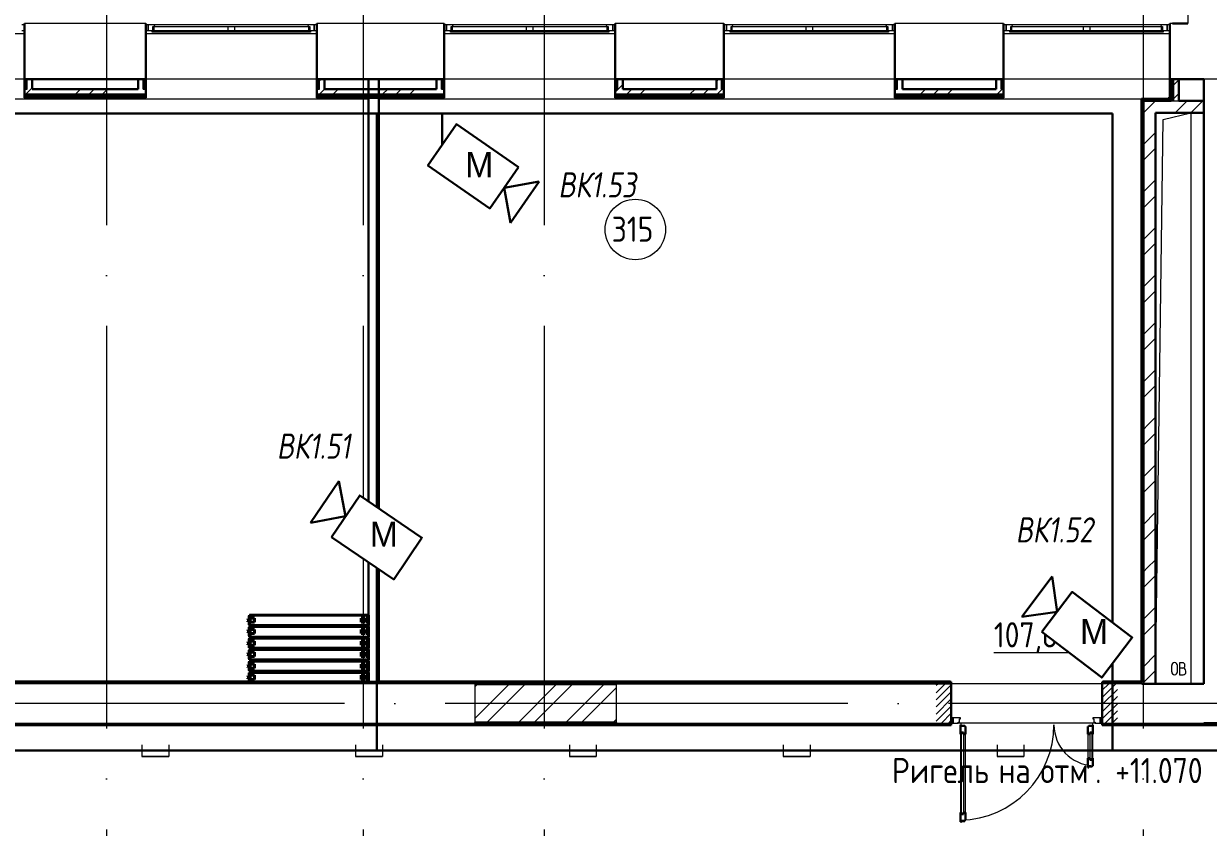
# Model space of a CAD drawing. Header units: millimetres. Extents: x -495897 to 1376592, y -28539 to 470976.
# Drawn here: x 275066 to 286838, y 350005 to 357985 of the extents above; entities that cross this region are included whole.
import ezdxf
from ezdxf.enums import TextEntityAlignment as Align

# ---------------------------------------------------------------- set-up
doc = ezdxf.new("R2010")
doc.units = ezdxf.units.MM
doc.set_wipeout_variables(frame=1)
doc.linetypes.add('ADSK_Линия сетки', pattern=[25, 20, -2.5, 0, -2.5])
doc.linetypes.add('ADSK_Штриховая_ш2 п1_5', pattern=[4.5, 3, -1.5])
for name, color, linetype, lineweight in [('_ Окна', 7, 'Continuous', 9), ('E-Данные-G', 140, 'Continuous', 35), ('RC-Видеонаблюдение', 5, 'Continuous', 30), ('RC-Линии_связи-Адресные', 5, 'Continuous', 30), ('Аннотация', 7, 'Continuous', 18), ('Двери', 252, 'Continuous', 9), ('Марки помещений', 252, 'Continuous', 20), ('Обобщенные модели', 252, 'Continuous', 18), ('Ограждение', 252, 'Continuous', 9), ('Окна', 252, 'Continuous', 9), ('Оси', 252, 'Continuous', 9), ('Перекрытие', 252, 'Continuous', 18), ('Стены внутренние', 7, 'Continuous', 18), ('Стены наружные', 7, 'Continuous', 18), ('Стены штриховка', 7, 'Continuous', 9)]:
    doc.layers.add(name, color=color, linetype=linetype, lineweight=lineweight)
doc.layers.add('RC-Позиционные_обозначения', color=7, linetype='Continuous')
doc.layers.add('Двери открывание', color=7, linetype='Continuous', lineweight=9, true_color=0xc0c0c0)
doc.styles.add('GOST Common_2', font='', dxfattribs={"width": 0.9, "height": 250})
doc.styles.add('Mipgost', font='', dxfattribs={"height": 500})
doc.styles.add('RubezhCAD', font='', dxfattribs={"oblique": 10})
doc.styles.get("Standard").update_dxf_attribs({"font": ''})
doc.styles.get('GOST Common_2').set_extended_font_data('GOST type B')
doc.styles.get('Mipgost').set_extended_font_data('Mipgost')
doc.styles.get('RubezhCAD').set_extended_font_data('GOST type A')
doc.styles.get('Standard').set_extended_font_data('GOST type B')

# ---------------------------------------------------------------- blocks, each defined once
blk = doc.blocks.new('RC-UGO-CAM-01')
blk.add_attdef('PSTN', text='', height=2.5).set_placement((4.63, 3.28), align=Align.BOTTOM_LEFT)
at = {"color": 1}
blk.add_wipeout([(3.74, 0), (6.24, 2.5), (6.24, -2.5)], dxfattribs=at)
blk.add_line((6.24, 2.5), (6.24, -2.5), dxfattribs=at)
blk.add_wipeout([(-3.74, -2.5), (-3.74, 2.5), (3.74, 2.5), (3.74, -2.5)], dxfattribs=at)
for q in [(6.24, 2.5), (6.24, -2.5)]:
    blk.add_line((3.74, 0), q, dxfattribs=at)
blk.add_lwpolyline([(3.74, -2.5), (3.74, 2.5), (-3.74, 2.5), (-3.74, -2.5), (3.74, -2.5)], close=True, dxfattribs=at)
blk = doc.blocks.new('3 этаж')
at = {"color": 251, "lineweight": 18, "true_color": 0x636466}
for p, q in [((287071, -8968), (287145, -3366)), ((287145, -3366), (287421, -3298)), ((287421, -3298), (287421, -8968)), ((287231, -8850), (287231, -8787)), ((287289, -8850), (287289, -8787)), ((287339, -8759), (287309, -8759)), ((287309, -8759), (287309, -8879)), ((287342, -8812), (287309, -8812)), ((287362, -8792), (287362, -8782)), ((287309, -8879), (287346, -8879)), ((287372, -8852), (287372, -8842))]:
    blk.add_line(p, q, dxfattribs=at)
for centre, radius, start, end in [((287260, -8787), 28.7, 0, 180), ((287339, -8782), 23.3, 0, 90), ((287342, -8792), 20, 270, 0), ((287342, -8842), 30, 0, 90), ((287260, -8850), 28.7, 180, 0), ((287346, -8852), 26.7, 270, 0)]:
    blk.add_arc(centre, radius, start, end, dxfattribs=at)
at = {"layer": '_ Окна', "color": 251, "true_color": 0x636466}
for p, q in [((275831, -2423), (275806, -2423)), ((277061, -2423), (277036, -2423)), ((277061, -2481), (277061, -2423)), ((278736, -2423), (278711, -2423)), ((278711, -2423), (278711, -2481)), ((280026, -2423), (280001, -2423)), ((280026, -2481), (280026, -2423)), ((281701, -2423), (281676, -2423)), ((281676, -2423), (281676, -2481)), ((282806, -2423), (282781, -2423)), ((282806, -2481), (282806, -2423)), ((284481, -2423), (284456, -2423)), ((284456, -2423), (284456, -2481)), ((285586, -2423), (285561, -2423)), ((285586, -2481), (285586, -2423)), ((287211, -2423), (287186, -2423)), ((287186, -2423), (287186, -2481)), ((275806, -2481), (275831, -2481)), ((277036, -2481), (277061, -2481)), ((278711, -2481), (278736, -2481)), ((280001, -2481), (280026, -2481)), ((281676, -2481), (281701, -2481)), ((282781, -2481), (282806, -2481)), ((284456, -2481), (284481, -2481)), ((285561, -2481), (285586, -2481)), ((287186, -2481), (287211, -2481))]:
    blk.add_line(p, q, dxfattribs=at)
at = {"layer": '_ Окна', "color": 251, "lineweight": 18, "true_color": 0x636466}
for p, q in [((277120, -2423), (277061, -2423)), ((277061, -2423), (277061, -2481)), ((277107, -2481), (277107, -2440)), ((277107, -2440), (277119, -2440)), ((277125, -2440), (277120, -2423)), ((278651, -2423), (278647, -2440)), ((278711, -2423), (278651, -2423)), ((278653, -2440), (278665, -2440)), ((278665, -2440), (278665, -2481)), ((278711, -2481), (278711, -2423)), ((280085, -2423), (280026, -2423)), ((280026, -2423), (280026, -2481)), ((280072, -2481), (280072, -2440)), ((280072, -2440), (280084, -2440)), ((280090, -2440), (280085, -2423)), ((281616, -2423), (281612, -2440)), ((281676, -2423), (281616, -2423)), ((281618, -2440), (281630, -2440)), ((281630, -2440), (281630, -2481)), ((281676, -2481), (281676, -2423)), ((282865, -2423), (282806, -2423)), ((282806, -2423), (282806, -2481)), ((282852, -2481), (282852, -2440)), ((282852, -2440), (282864, -2440)), ((282870, -2440), (282865, -2423)), ((284396, -2423), (284392, -2440)), ((284456, -2423), (284396, -2423)), ((284398, -2440), (284410, -2440)), ((284410, -2440), (284410, -2481)), ((284456, -2481), (284456, -2423)), ((285645, -2423), (285586, -2423)), ((285586, -2423), (285586, -2481)), ((285632, -2481), (285632, -2440)), ((285632, -2440), (285644, -2440)), ((285650, -2440), (285645, -2423)), ((287126, -2423), (287122, -2440)), ((287186, -2423), (287126, -2423)), ((287128, -2440), (287140, -2440)), ((287140, -2440), (287140, -2481)), ((287186, -2481), (287186, -2423)), ((277061, -2481), (277099, -2481)), ((278673, -2481), (278711, -2481)), ((280026, -2481), (280064, -2481)), ((281638, -2481), (281676, -2481)), ((282806, -2481), (282844, -2481)), ((284418, -2481), (284456, -2481)), ((285586, -2481), (285624, -2481)), ((287148, -2481), (287186, -2481))]:
    blk.add_line(p, q, dxfattribs=at)
at = {"layer": 'Двери', "color": 251, "linetype": 'Continuous', "lineweight": 18, "true_color": 0x636466}
for p, q in [((284979, -8968), (284891, -9057)), ((284909, -8968), (284891, -8986)), ((285041, -8978), (284891, -9128)), ((285041, -9048), (284891, -9198)), ((286676, -8968), (286541, -9104)), ((286606, -8968), (286541, -9033)), ((286691, -9025), (286541, -9175)), ((285041, -9119), (284891, -9269)), ((286691, -9096), (286541, -9246)), ((286691, -9166), (286541, -9316)), ((285041, -9190), (284891, -9340)), ((285041, -9261), (284943, -9358)), ((286691, -9237), (286569, -9358)), ((285041, -9331), (285014, -9358)), ((286691, -9308), (286640, -9358))]:
    blk.add_line(p, q, dxfattribs=at)
at = {"layer": 'Двери', "color": 251, "linetype": 'ADSK_Штриховая_ш2 п1_5', "true_color": 0x636466}
for p, q in [((285041, -8968), (284891, -8968)), ((285041, -9358), (285041, -8968)), ((286691, -8968), (286541, -8968)), ((286541, -8968), (286541, -9358)), ((284891, -9358), (285041, -9358)), ((286541, -9358), (286691, -9358))]:
    blk.add_line(p, q, dxfattribs=at)
at = {"layer": 'Двери', "color": 251, "true_color": 0x636466}
for p, q in [((285041, -9308), (285041, -9358)), ((285061, -9308), (285041, -9308)), ((285041, -9358), (285061, -9358)), ((285061, -9358), (285061, -9308)), ((285133, -9308), (285061, -9308)), ((285061, -9308), (285061, -9358)), ((285061, -9358), (285110, -9358)), ((285110, -9358), (285110, -9350)), ((285110, -9350), (285124, -9350)), ((285124, -9350), (285124, -9316)), ((285124, -9316), (285133, -9316)), ((285133, -9316), (285133, -9308)), ((286521, -9308), (286449, -9308)), ((286449, -9308), (286449, -9316)), ((286449, -9316), (286458, -9316)), ((286458, -9316), (286458, -9350)), ((286458, -9350), (286472, -9350)), ((286472, -9350), (286472, -9358)), ((286472, -9358), (286521, -9358)), ((286541, -9308), (286521, -9308)), ((286521, -9308), (286521, -9358)), ((286521, -9358), (286521, -9308)), ((286521, -9358), (286541, -9358)), ((286541, -9358), (286541, -9308)), ((285133, -9470), (285133, -10246)), ((285142, -9452), (285163, -9452)), ((285142, -10264), (285142, -9452)), ((285163, -9452), (285163, -10264)), ((285183, -10246), (285183, -9470)), ((286399, -9470), (286399, -9706)), ((286419, -9452), (286419, -9724)), ((286440, -9452), (286419, -9452)), ((286440, -9724), (286440, -9452)), ((286449, -9706), (286449, -9470)), ((286419, -9724), (286440, -9724)), ((285163, -10264), (285142, -10264))]:
    blk.add_line(p, q, dxfattribs=at)
at = {"layer": 'Двери', "color": 251, "lineweight": 30, "true_color": 0x636466}
for p, q in [((285141, -9376), (285133, -9376)), ((285133, -9376), (285133, -9470)), ((285141, -9385), (285141, -9376)), ((285175, -9385), (285141, -9385)), ((285175, -9394), (285175, -9385)), ((285183, -9394), (285175, -9394)), ((285183, -9470), (285183, -9394)), ((286407, -9394), (286399, -9394)), ((286399, -9394), (286399, -9470)), ((286407, -9385), (286407, -9394)), ((286441, -9385), (286407, -9385)), ((286449, -9376), (286441, -9376)), ((286441, -9376), (286441, -9385)), ((286449, -9470), (286449, -9376)), ((285142, -9470), (285133, -9470)), ((285142, -9452), (285142, -9470)), ((285163, -9452), (285142, -9452)), ((285163, -9470), (285163, -9452)), ((285183, -9470), (285163, -9470)), ((286399, -9470), (286419, -9470)), ((286419, -9470), (286419, -9452)), ((286419, -9452), (286440, -9452)), ((286440, -9452), (286440, -9470)), ((286440, -9470), (286449, -9470)), ((286399, -9706), (286399, -9800)), ((286399, -9706), (286419, -9706)), ((286419, -9706), (286419, -9724)), ((286419, -9724), (286440, -9724)), ((286440, -9706), (286449, -9706)), ((286440, -9724), (286440, -9706)), ((286449, -9782), (286449, -9706)), ((286399, -9800), (286407, -9800)), ((286407, -9800), (286407, -9791)), ((286407, -9791), (286441, -9791)), ((286441, -9791), (286441, -9782)), ((286441, -9782), (286449, -9782)), ((285133, -10246), (285133, -10340)), ((285142, -10246), (285133, -10246)), ((285133, -10340), (285141, -10340)), ((285141, -10340), (285141, -10331)), ((285141, -10331), (285175, -10331)), ((285142, -10264), (285142, -10246)), ((285163, -10264), (285142, -10264)), ((285163, -10246), (285163, -10264)), ((285183, -10246), (285163, -10246)), ((285175, -10331), (285175, -10322)), ((285175, -10322), (285183, -10322)), ((285183, -10322), (285183, -10246))]:
    blk.add_line(p, q, dxfattribs=at)
at = {"layer": 'Двери открывание', "color": 251, "true_color": 0x636466}
for centre, radius, start, end in [((285115, -9376), 946, 271.0903, 0), ((286467, -9376), 406, 180, 267.459)]:
    blk.add_arc(centre, radius, start, end, dxfattribs=at)
at = {"layer": 'Марки помещений', "color": 251, "true_color": 0x636466}
blk.add_circle((281901, -4457), 300, dxfattribs=at)
at = {"layer": 'Обобщенные модели', "color": 251, "lineweight": 40, "true_color": 0x636466}
for p, q in [((278062, -8323), (278051, -8323)), ((278051, -8323), (278051, -8329)), ((278051, -8329), (278057, -8329)), ((278057, -8347), (278051, -8347)), ((278051, -8347), (278051, -8353)), ((278051, -8353), (278062, -8353)), ((278057, -8329), (278057, -8347)), ((278062, -8294), (278062, -8323)), ((278074, -8294), (278062, -8294)), ((278062, -8353), (278062, -8382)), ((279251, -8288), (278068, -8288)), ((278068, -8288), (278068, -8388)), ((278068, -8376), (278068, -8300)), ((278068, -8300), (278074, -8300)), ((278074, -8300), (278074, -8294)), ((278074, -8318), (278074, -8358)), ((278115, -8318), (278074, -8318)), ((278115, -8358), (278115, -8318)), ((279175, -8318), (279175, -8358)), ((279216, -8318), (279175, -8318)), ((279216, -8358), (279216, -8318)), ((279251, -8318), (279227, -8318)), ((279227, -8318), (279227, -8358)), ((279251, -8388), (279251, -8288)), ((279251, -8358), (279251, -8318)), ((278062, -8434), (278051, -8434)), ((278051, -8434), (278051, -8440)), ((278051, -8440), (278057, -8440)), ((278057, -8458), (278051, -8458)), ((278051, -8458), (278051, -8464)), ((278051, -8464), (278062, -8464)), ((278057, -8440), (278057, -8458)), ((278062, -8382), (278074, -8382)), ((278062, -8405), (278062, -8434)), ((278074, -8405), (278062, -8405)), ((278062, -8464), (278062, -8493)), ((278074, -8376), (278068, -8376)), ((278068, -8388), (279251, -8388)), ((279251, -8399), (278068, -8399)), ((278068, -8399), (278068, -8504)), ((278068, -8487), (278068, -8411)), ((278068, -8411), (278074, -8411)), ((278074, -8358), (278115, -8358)), ((278074, -8382), (278074, -8376)), ((278074, -8411), (278074, -8405)), ((278074, -8429), (278074, -8469)), ((278115, -8429), (278074, -8429)), ((278074, -8469), (278115, -8469)), ((278115, -8469), (278115, -8429)), ((279175, -8358), (279216, -8358)), ((279175, -8429), (279175, -8469)), ((279216, -8429), (279175, -8429)), ((279175, -8469), (279216, -8469)), ((279216, -8469), (279216, -8429)), ((279227, -8358), (279251, -8358)), ((279251, -8429), (279227, -8429)), ((279227, -8429), (279227, -8469)), ((279227, -8469), (279251, -8469)), ((279251, -8504), (279251, -8399)), ((279251, -8469), (279251, -8429)), ((278062, -8551), (278051, -8551)), ((278051, -8551), (278051, -8557)), ((278051, -8557), (278057, -8557)), ((278057, -8575), (278051, -8575)), ((278051, -8575), (278051, -8580)), ((278051, -8580), (278062, -8580)), ((278057, -8557), (278057, -8575)), ((278062, -8493), (278074, -8493)), ((278062, -8522), (278062, -8551)), ((278074, -8522), (278062, -8522)), ((278062, -8580), (278062, -8610)), ((278074, -8487), (278068, -8487)), ((278068, -8504), (279251, -8504)), ((279251, -8516), (278068, -8516)), ((278068, -8516), (278068, -8615)), ((278068, -8604), (278068, -8528)), ((278068, -8528), (278074, -8528)), ((278074, -8493), (278074, -8487)), ((278074, -8528), (278074, -8522)), ((278074, -8545), (278074, -8586)), ((278115, -8545), (278074, -8545)), ((278074, -8586), (278115, -8586)), ((278115, -8586), (278115, -8545)), ((279175, -8545), (279175, -8586)), ((279216, -8545), (279175, -8545)), ((279175, -8586), (279216, -8586)), ((279216, -8586), (279216, -8545)), ((279251, -8545), (279227, -8545)), ((279227, -8545), (279227, -8586)), ((279227, -8586), (279251, -8586)), ((279251, -8615), (279251, -8516)), ((279251, -8586), (279251, -8545)), ((278062, -8662), (278051, -8662)), ((278051, -8662), (278051, -8668)), ((278051, -8668), (278057, -8668)), ((278057, -8686), (278051, -8686)), ((278051, -8686), (278051, -8691)), ((278051, -8691), (278062, -8691)), ((278057, -8668), (278057, -8686)), ((278062, -8610), (278074, -8610)), ((278062, -8633), (278062, -8662)), ((278074, -8633), (278062, -8633)), ((278062, -8691), (278062, -8721)), ((278074, -8604), (278068, -8604)), ((278068, -8615), (279251, -8615)), ((279251, -8627), (278068, -8627)), ((278068, -8627), (278068, -8732)), ((278068, -8715), (278068, -8639)), ((278068, -8639), (278074, -8639)), ((278074, -8610), (278074, -8604)), ((278074, -8639), (278074, -8633)), ((278074, -8656), (278074, -8697)), ((278115, -8656), (278074, -8656)), ((278074, -8697), (278115, -8697)), ((278115, -8697), (278115, -8656)), ((279175, -8656), (279175, -8697)), ((279216, -8656), (279175, -8656)), ((279175, -8697), (279216, -8697)), ((279216, -8697), (279216, -8656)), ((279251, -8656), (279227, -8656)), ((279227, -8656), (279227, -8697)), ((279227, -8697), (279251, -8697)), ((279251, -8732), (279251, -8627)), ((279251, -8697), (279251, -8656)), ((278062, -8779), (278051, -8779)), ((278051, -8779), (278051, -8785)), ((278051, -8785), (278057, -8785)), ((278057, -8802), (278051, -8802)), ((278051, -8802), (278051, -8808)), ((278051, -8808), (278062, -8808)), ((278057, -8785), (278057, -8802)), ((278062, -8721), (278074, -8721)), ((278062, -8750), (278062, -8779)), ((278074, -8750), (278062, -8750)), ((278062, -8808), (278062, -8837)), ((278074, -8715), (278068, -8715)), ((278068, -8732), (279251, -8732)), ((279251, -8744), (278068, -8744)), ((278068, -8744), (278068, -8843)), ((278068, -8832), (278068, -8756)), ((278068, -8756), (278074, -8756)), ((278074, -8721), (278074, -8715)), ((278074, -8756), (278074, -8750)), ((278074, -8773), (278074, -8814)), ((278115, -8773), (278074, -8773)), ((278074, -8814), (278115, -8814)), ((278115, -8814), (278115, -8773)), ((279175, -8773), (279175, -8814)), ((279216, -8773), (279175, -8773)), ((279175, -8814), (279216, -8814)), ((279216, -8814), (279216, -8773)), ((279251, -8773), (279227, -8773)), ((279227, -8773), (279227, -8814)), ((279227, -8814), (279251, -8814)), ((279251, -8843), (279251, -8744)), ((279251, -8814), (279251, -8773)), ((278062, -8890), (278051, -8890)), ((278051, -8890), (278051, -8896)), ((278051, -8896), (278057, -8896)), ((278057, -8913), (278051, -8913)), ((278051, -8913), (278051, -8919)), ((278051, -8919), (278062, -8919)), ((278057, -8896), (278057, -8913)), ((278062, -8837), (278074, -8837)), ((278062, -8861), (278062, -8890)), ((278074, -8861), (278062, -8861)), ((278062, -8919), (278062, -8948)), ((278074, -8832), (278068, -8832)), ((278068, -8843), (279251, -8843)), ((279251, -8855), (278068, -8855)), ((278068, -8855), (278068, -8948)), ((278068, -8943), (278068, -8867)), ((278068, -8867), (278074, -8867)), ((278074, -8943), (278068, -8943)), ((278074, -8837), (278074, -8832)), ((278074, -8867), (278074, -8861)), ((278074, -8884), (278074, -8925)), ((278115, -8884), (278074, -8884)), ((278074, -8925), (278115, -8925)), ((278074, -8948), (278074, -8943)), ((278115, -8925), (278115, -8884)), ((279175, -8884), (279175, -8925)), ((279216, -8884), (279175, -8884)), ((279175, -8925), (279216, -8925)), ((279216, -8925), (279216, -8884)), ((279251, -8884), (279227, -8884)), ((279227, -8884), (279227, -8925)), ((279227, -8925), (279251, -8925)), ((279251, -8948), (279251, -8855)), ((279251, -8925), (279251, -8884)), ((278062, -8948), (278074, -8948)), ((278068, -8948), (279251, -8948))]:
    blk.add_line(p, q, dxfattribs=at)
at = {"layer": 'Ограждение', "color": 251, "true_color": 0x636466}
for p, q in [((275831, -2513), (274131, -2513)), ((278736, -2513), (277036, -2513)), ((281701, -2513), (280001, -2513)), ((284481, -2513), (282781, -2513)), ((287211, -2513), (285561, -2513)), ((275831, -2963), (274131, -2963)), ((278736, -2963), (277036, -2963)), ((281701, -2963), (280001, -2963)), ((284481, -2963), (282781, -2963)), ((287211, -2963), (285561, -2963)), ((279251, -3163), (268971, -3163)), ((275831, -3163), (274131, -3163)), ((275831, -3148), (275831, -3163)), ((277036, -3163), (277036, -3148)), ((278736, -3163), (277036, -3163)), ((278736, -3148), (278736, -3163)), ((286931, -3163), (279351, -3163)), ((280001, -3163), (280001, -3148)), ((281701, -3163), (280001, -3163)), ((281701, -3148), (281701, -3163)), ((282781, -3163), (282781, -3148)), ((284481, -3163), (282781, -3163)), ((284481, -3148), (284481, -3163)), ((285561, -3163), (285561, -3148)), ((286931, -3163), (285561, -3163)), ((286926, -3163), (286926, -8943)), ((278062, -8943), (273551, -8943)), ((285031, -8943), (279351, -8943)), ((285031, -8943), (285031, -8948)), ((286551, -8948), (286551, -8943)), ((286926, -8943), (286551, -8943)), ((286926, -8943), (286931, -8948)), ((273551, -9383), (285031, -9383)), ((285031, -9378), (285031, -9383)), ((286551, -9383), (286551, -9378)), ((286551, -9383), (288921, -9383))]:
    blk.add_line(p, q, dxfattribs=at)
at = {"layer": 'Окна', "color": 251, "true_color": 0x636466}
for p, q in [((277119, -2440), (277851, -2440)), ((277119, -2481), (277119, -2440)), ((278651, -2423), (277120, -2423)), ((277851, -2440), (277921, -2440)), ((277851, -2440), (277851, -2481)), ((277921, -2440), (278653, -2440)), ((277921, -2481), (277921, -2440)), ((278653, -2440), (278653, -2481)), ((280084, -2440), (280816, -2440)), ((280084, -2481), (280084, -2440)), ((281616, -2423), (280085, -2423)), ((280816, -2440), (280886, -2440)), ((280816, -2440), (280816, -2481)), ((280886, -2440), (281618, -2440)), ((280886, -2481), (280886, -2440)), ((281618, -2440), (281618, -2481)), ((282864, -2440), (283596, -2440)), ((282864, -2481), (282864, -2440)), ((284396, -2423), (282865, -2423)), ((283596, -2440), (283666, -2440)), ((283596, -2440), (283596, -2481)), ((283666, -2440), (284398, -2440)), ((283666, -2481), (283666, -2440)), ((284398, -2440), (284398, -2481)), ((285644, -2440), (286351, -2440)), ((285644, -2481), (285644, -2440)), ((287126, -2423), (285645, -2423)), ((286351, -2440), (286421, -2440)), ((286351, -2440), (286351, -2481)), ((286421, -2440), (287128, -2440)), ((286421, -2481), (286421, -2440)), ((287128, -2440), (287128, -2481)), ((277099, -2481), (277871, -2481)), ((277099, -2498), (277099, -2481)), ((277871, -2498), (277099, -2498)), ((277871, -2481), (277901, -2481)), ((277871, -2481), (277871, -2498)), ((277901, -2498), (277871, -2498)), ((277901, -2481), (278673, -2481)), ((277901, -2498), (277901, -2481)), ((278673, -2498), (277901, -2498)), ((278673, -2481), (278673, -2498)), ((280064, -2481), (280836, -2481)), ((280064, -2498), (280064, -2481)), ((280836, -2498), (280064, -2498)), ((280836, -2481), (280866, -2481)), ((280836, -2481), (280836, -2498)), ((280866, -2498), (280836, -2498)), ((280866, -2481), (281638, -2481)), ((280866, -2498), (280866, -2481)), ((281638, -2498), (280866, -2498)), ((281638, -2481), (281638, -2498)), ((282844, -2481), (283616, -2481)), ((282844, -2498), (282844, -2481)), ((283616, -2498), (282844, -2498)), ((283616, -2481), (283646, -2481)), ((283616, -2481), (283616, -2498)), ((283646, -2498), (283616, -2498)), ((283646, -2481), (284418, -2481)), ((283646, -2498), (283646, -2481)), ((284418, -2498), (283646, -2498)), ((284418, -2481), (284418, -2498)), ((285624, -2481), (286371, -2481)), ((285624, -2498), (285624, -2481)), ((286371, -2498), (285624, -2498)), ((286371, -2481), (286401, -2481)), ((286371, -2481), (286371, -2498)), ((286401, -2498), (286371, -2498)), ((286401, -2481), (287148, -2481)), ((286401, -2498), (286401, -2481)), ((287148, -2498), (286401, -2498)), ((287148, -2481), (287148, -2498))]:
    blk.add_line(p, q, dxfattribs=at)
at = {"layer": 'Оси', "color": 251, "linetype": 'ADSK_Линия сетки', "ltscale": 200, "true_color": 0x636466}
for p, q in [((276646, 34587), (276646, -31390)), ((279196, 34587), (279196, -31390)), ((280996, 34587), (280996, -31390)), ((286946, 34587), (286946, -30120)), ((314013, -2963), (237074, -2963)), ((314013, -9163), (237074, -9163))]:
    blk.add_line(p, q, dxfattribs=at)
at = {"layer": 'Перекрытие', "color": 251, "true_color": 0x636466}
blk.add_line((287421, -3298), (287421, -8968), dxfattribs=at)
at = {"layer": 'Стены внутренние', "color": 251, "true_color": 0x636466}
for p, q in [((287391, -613), (287391, -2413)), ((277036, -2413), (275831, -2413)), ((280001, -2413), (278736, -2413)), ((282781, -2413), (281701, -2413)), ((285561, -2413), (284481, -2413)), ((287239, -2413), (287211, -2413)), ((280311, -8968), (273551, -8968)), ((280311, -9353), (280311, -8973)), ((286936, -8968), (281711, -8968)), ((281711, -8973), (281711, -9353)), ((273551, -9358), (280311, -9358)), ((281711, -9358), (285041, -9358)), ((286472, -9358), (285110, -9358)), ((286541, -9358), (287551, -9358))]:
    blk.add_line(p, q, dxfattribs=at)
at = {"layer": 'Стены внутренние', "color": 251, "lineweight": 30, "true_color": 0x636466}
for p, q in [((275831, -2413), (275831, -2963)), ((277036, -2963), (277036, -2413)), ((278736, -2413), (278736, -2963)), ((280001, -2963), (280001, -2413)), ((281701, -2413), (281701, -2963)), ((282781, -2963), (282781, -2413)), ((284481, -2413), (284481, -2963)), ((285561, -2963), (285561, -2413)), ((287211, -2413), (287211, -2963)), ((287391, -2413), (287239, -2413)), ((275906, -2963), (276961, -2963)), ((278811, -2963), (279926, -2963)), ((281776, -2963), (282706, -2963)), ((284556, -2963), (285486, -2963)), ((287301, -2963), (287551, -2963)), ((287551, -2963), (287551, -3178)), ((287551, -3298), (287551, -8968)), ((280311, -8973), (280311, -8968)), ((281711, -8968), (281711, -8973)), ((285041, -9358), (285041, -8968)), ((286541, -8968), (286541, -9358)), ((286951, -8968), (286936, -8968)), ((287551, -8968), (287071, -8968)), ((280311, -9358), (280311, -9353)), ((281711, -9353), (281711, -9358))]:
    blk.add_line(p, q, dxfattribs=at)
at = {"layer": 'Стены наружные', "color": 251, "lineweight": 30, "true_color": 0x636466}
for p, q in [((275831, -2963), (275831, -3148)), ((275906, -2963), (275831, -2963)), ((275906, -3063), (275906, -2963)), ((276961, -2963), (276961, -3063)), ((277036, -2963), (276961, -2963)), ((277036, -3148), (277036, -2963)), ((278736, -2963), (278736, -3148)), ((278811, -2963), (278736, -2963)), ((278811, -3063), (278811, -2963)), ((279251, -2963), (279251, -8953)), ((279351, -8953), (279351, -2963)), ((279926, -2963), (279926, -3063)), ((280001, -2963), (279926, -2963)), ((280001, -3148), (280001, -2963)), ((281701, -2963), (281701, -3148)), ((281776, -2963), (281701, -2963)), ((281776, -3063), (281776, -2963)), ((282706, -2963), (282706, -3063)), ((282781, -2963), (282706, -2963)), ((282781, -3148), (282781, -2963)), ((284481, -2963), (284481, -3148)), ((284556, -2963), (284481, -2963)), ((284556, -3063), (284556, -2963)), ((285486, -2963), (285486, -3063)), ((285561, -2963), (285486, -2963)), ((285561, -3148), (285561, -2963)), ((287301, -2963), (287211, -2963)), ((287211, -3163), (287211, -2963)), ((287226, -2963), (287226, -3138)), ((287301, -3178), (287301, -2963)), ((275831, -3148), (277036, -3148)), ((276961, -3063), (275906, -3063)), ((278736, -3148), (280001, -3148)), ((279926, -3063), (278811, -3063)), ((281701, -3148), (282781, -3148)), ((282706, -3063), (281776, -3063)), ((284481, -3148), (285561, -3148)), ((285486, -3063), (284556, -3063)), ((287206, -3158), (286931, -3158)), ((286931, -3158), (286931, -8948)), ((287211, -3163), (286936, -3163)), ((286936, -3163), (286936, -8953)), ((287206, -3143), (287206, -3158)), ((287211, -3143), (287206, -3143)), ((287226, -3063), (287211, -3063)), ((287211, -3138), (287226, -3138)), ((287226, -3138), (287226, -3178)), ((286951, -3178), (286951, -8968)), ((287226, -3178), (286951, -3178)), ((287551, -3178), (287301, -3178)), ((287551, -3298), (287551, -3178)), ((287071, -8968), (287071, -3298)), ((287071, -3298), (287551, -3298)), ((285041, -8948), (273541, -8948)), ((279251, -8953), (279351, -8953)), ((280311, -8968), (281711, -8968)), ((281711, -8973), (280311, -8973)), ((285041, -8968), (285041, -8948)), ((286541, -8948), (286541, -8968)), ((286931, -8948), (286541, -8948)), ((286936, -8953), (286931, -8953)), ((286951, -8968), (287071, -8968)), ((273541, -9378), (285041, -9378)), ((280311, -9353), (281711, -9353)), ((281711, -9358), (280311, -9358)), ((285041, -9378), (285041, -9358)), ((286541, -9358), (286541, -9378)), ((286541, -9378), (288916, -9378)), ((287941, -9358), (287551, -9358))]:
    blk.add_line(p, q, dxfattribs=at)
at = {"layer": 'Стены наружные', "color": 251, "linetype": 'Continuous', "lineweight": 9, "true_color": 0x636466}
for p, q in [((275831, -2993), (275843, -2981)), ((275843, -2981), (275856, -2968)), ((275856, -2966), (275859, -2963)), ((275894, -3063), (275906, -3051)), ((278736, -3058), (278748, -3045)), ((278748, -3045), (278761, -3033)), ((278761, -2980), (278777, -2963)), ((281701, -3063), (281713, -3050)), ((281713, -3050), (281726, -3038)), ((281730, -3063), (281776, -3018)), ((282706, -2986), (282729, -2963)), ((282761, -3063), (282768, -3056)), ((282768, -3056), (282781, -3043)), ((284481, -3040), (284493, -3028)), ((284493, -3028), (284506, -3015)), ((285536, -3046), (285548, -3034)), ((285548, -3034), (285561, -3021)), ((287211, -3068), (287226, -3053)), ((287226, -3053), (287238, -3041)), ((287238, -3041), (287251, -3028)), ((287251, -3021), (287301, -2971)), ((275844, -3113), (275894, -3063)), ((275888, -3148), (275893, -3143)), ((275898, -3138), (275910, -3126)), ((275910, -3126), (275923, -3113)), ((275958, -3148), (275963, -3143)), ((276029, -3148), (276034, -3143)), ((276100, -3148), (276105, -3143)), ((276105, -3143), (276110, -3138)), ((276110, -3138), (276122, -3126)), ((276122, -3126), (276135, -3113)), ((276170, -3148), (276175, -3143)), ((276241, -3148), (276246, -3143)), ((276312, -3148), (276317, -3143)), ((276322, -3138), (276334, -3126)), ((276334, -3126), (276347, -3113)), ((276337, -3113), (276387, -3063)), ((276383, -3148), (276388, -3143)), ((276453, -3148), (276458, -3143)), ((276472, -3113), (276522, -3063)), ((276524, -3148), (276529, -3143)), ((276529, -3143), (276534, -3138)), ((276534, -3138), (276546, -3126)), ((276546, -3126), (276559, -3113)), ((276595, -3148), (276600, -3143)), ((276607, -3113), (276657, -3063)), ((276665, -3148), (276670, -3143)), ((276736, -3148), (276741, -3143)), ((276746, -3138), (276759, -3126)), ((276759, -3126), (276771, -3113)), ((276807, -3148), (276812, -3143)), ((276877, -3148), (276882, -3143)), ((276948, -3148), (276953, -3143)), ((276953, -3143), (276958, -3138)), ((276958, -3138), (276971, -3126)), ((276971, -3126), (276983, -3113)), ((277019, -3148), (277024, -3143)), ((277033, -3063), (277036, -3061)), ((278762, -3113), (278812, -3063)), ((278787, -3148), (278792, -3143)), ((278857, -3148), (278862, -3143)), ((278867, -3138), (278880, -3126)), ((278880, -3126), (278892, -3113)), ((278897, -3113), (278947, -3063)), ((278928, -3148), (278933, -3143)), ((278999, -3148), (279004, -3143)), ((279070, -3148), (279075, -3143)), ((279075, -3143), (279080, -3138)), ((279080, -3138), (279092, -3126)), ((279092, -3126), (279105, -3113)), ((279140, -3148), (279145, -3143)), ((279211, -3148), (279216, -3143)), ((279282, -3148), (279287, -3143)), ((279292, -3138), (279304, -3126)), ((279304, -3126), (279317, -3113)), ((279352, -3148), (279357, -3143)), ((279390, -3113), (279440, -3063)), ((279423, -3148), (279428, -3143)), ((279494, -3148), (279499, -3143)), ((279499, -3143), (279504, -3138)), ((279504, -3138), (279516, -3126)), ((279516, -3126), (279529, -3113)), ((279525, -3113), (279575, -3063)), ((279564, -3148), (279569, -3143)), ((279635, -3148), (279640, -3143)), ((279660, -3113), (279710, -3063)), ((279706, -3148), (279711, -3143)), ((279716, -3138), (279728, -3126)), ((279728, -3126), (279741, -3113)), ((279777, -3148), (279782, -3143)), ((279847, -3148), (279852, -3143)), ((279918, -3148), (279923, -3143)), ((279923, -3143), (279928, -3138)), ((279928, -3138), (279941, -3126)), ((279941, -3126), (279953, -3113)), ((279989, -3148), (279994, -3143)), ((281701, -3093), (281730, -3063)), ((281757, -3148), (281762, -3143)), ((281815, -3113), (281865, -3063)), ((281827, -3148), (281832, -3143)), ((281837, -3138), (281850, -3126)), ((281850, -3126), (281862, -3113)), ((281898, -3148), (281903, -3143)), ((281950, -3113), (282000, -3063)), ((281969, -3148), (281974, -3143)), ((282039, -3148), (282044, -3143)), ((282044, -3143), (282049, -3138)), ((282049, -3138), (282062, -3126)), ((282062, -3126), (282074, -3113)), ((282110, -3148), (282115, -3143)), ((282181, -3148), (282186, -3143)), ((282251, -3148), (282256, -3143)), ((282261, -3138), (282274, -3126)), ((282274, -3126), (282286, -3113)), ((282322, -3148), (282327, -3143)), ((282393, -3148), (282398, -3143)), ((282444, -3113), (282494, -3063)), ((282464, -3148), (282469, -3143)), ((282469, -3143), (282474, -3138)), ((282474, -3138), (282486, -3126)), ((282486, -3126), (282499, -3113)), ((282534, -3148), (282539, -3143)), ((282579, -3113), (282629, -3063)), ((282605, -3148), (282610, -3143)), ((282676, -3148), (282681, -3143)), ((282686, -3138), (282698, -3126)), ((282698, -3126), (282711, -3113)), ((282713, -3113), (282763, -3063)), ((282746, -3148), (282751, -3143)), ((284514, -3148), (284519, -3143)), ((284585, -3148), (284590, -3143)), ((284590, -3143), (284595, -3138)), ((284595, -3138), (284607, -3126)), ((284607, -3126), (284620, -3113)), ((284656, -3148), (284661, -3143)), ((284726, -3148), (284731, -3143)), ((284734, -3113), (284784, -3063)), ((284797, -3148), (284802, -3143)), ((284807, -3138), (284820, -3126)), ((284820, -3126), (284832, -3113)), ((284868, -3113), (284918, -3063)), ((284868, -3148), (284873, -3143)), ((284939, -3148), (284944, -3143)), ((285003, -3113), (285053, -3063)), ((285009, -3148), (285014, -3143)), ((285014, -3143), (285019, -3138)), ((285019, -3138), (285032, -3126)), ((285032, -3126), (285044, -3113)), ((285080, -3148), (285085, -3143)), ((285151, -3148), (285156, -3143)), ((285221, -3148), (285226, -3143)), ((285231, -3138), (285244, -3126)), ((285244, -3126), (285256, -3113)), ((285292, -3148), (285297, -3143)), ((285363, -3148), (285368, -3143)), ((285433, -3148), (285438, -3143)), ((285438, -3143), (285443, -3138)), ((285443, -3138), (285456, -3126)), ((285456, -3126), (285468, -3113)), ((285497, -3113), (285547, -3063)), ((285504, -3148), (285509, -3143)), ((286974, -3163), (286979, -3158)), ((287045, -3163), (287050, -3158)), ((287101, -3178), (287116, -3163)), ((287116, -3163), (287121, -3158)), ((287186, -3163), (287191, -3158)), ((287206, -3144), (287206, -3143)), ((287251, -3156), (287301, -3106)), ((286931, -3207), (286936, -3202)), ((286931, -3277), (286936, -3272)), ((286951, -3298), (287071, -3178)), ((287265, -3298), (287385, -3178)), ((287422, -3298), (287542, -3178)), ((286931, -3348), (286936, -3343)), ((286936, -3343), (286951, -3328)), ((286951, -3299), (286951, -3298)), ((286931, -3419), (286936, -3414)), ((286931, -3490), (286936, -3485)), ((286951, -3613), (287071, -3493)), ((286931, -3560), (286936, -3555)), ((286931, -3631), (286936, -3626)), ((286931, -3702), (286936, -3697)), ((286936, -3767), (286951, -3752)), ((286951, -3770), (287071, -3650)), ((286931, -3772), (286936, -3767)), ((286931, -3843), (286936, -3838)), ((286931, -3914), (286936, -3909)), ((286931, -3985), (286936, -3980)), ((286951, -4084), (287071, -3964)), ((286931, -4055), (286936, -4050)), ((286931, -4126), (286936, -4121)), ((286931, -4197), (286936, -4192)), ((286936, -4192), (286951, -4177)), ((286951, -4242), (287071, -4122)), ((286931, -4267), (286936, -4262)), ((286931, -4338), (286936, -4333)), ((286931, -4409), (286936, -4404)), ((286951, -4556), (287071, -4436)), ((286931, -4480), (286936, -4475)), ((286931, -4550), (286936, -4545)), ((286931, -4621), (286936, -4616)), ((286931, -4692), (286936, -4687)), ((286936, -4616), (286951, -4601)), ((286951, -4713), (287071, -4593)), ((286931, -4762), (286936, -4757)), ((286931, -4833), (286936, -4828)), ((286931, -4904), (286936, -4899)), ((286951, -5027), (287071, -4907)), ((286931, -4975), (286936, -4970)), ((286931, -5045), (286936, -5040)), ((286936, -5040), (286951, -5025)), ((286931, -5116), (286936, -5111)), ((286951, -5185), (287071, -5065)), ((286931, -5187), (286936, -5182)), ((286931, -5257), (286936, -5252)), ((286931, -5328), (286936, -5323)), ((286931, -5399), (286936, -5394)), ((286951, -5499), (287071, -5379)), ((286931, -5470), (286936, -5465)), ((286936, -5465), (286951, -5450)), ((286931, -5540), (286936, -5535)), ((286931, -5611), (286936, -5606)), ((286951, -5656), (287071, -5536)), ((286931, -5682), (286936, -5677)), ((286931, -5752), (286936, -5747)), ((286931, -5823), (286936, -5818)), ((286936, -5889), (286951, -5874)), ((286951, -5970), (287071, -5850)), ((286931, -5894), (286936, -5889)), ((286931, -5964), (286936, -5959)), ((286931, -6035), (286936, -6030)), ((286931, -6106), (286936, -6101)), ((286951, -6127), (287071, -6007)), ((286931, -6177), (286936, -6172)), ((286931, -6247), (286936, -6242)), ((286931, -6318), (286936, -6313)), ((286936, -6313), (286951, -6298)), ((286994, -6398), (287071, -6322)), ((286931, -6389), (286936, -6384)), ((286931, -6459), (286936, -6454)), ((286951, -6442), (286994, -6398)), ((286931, -6530), (286936, -6525)), ((286951, -6599), (287071, -6479)), ((286931, -6601), (286936, -6596)), ((286931, -6672), (286936, -6667)), ((286931, -6742), (286936, -6737)), ((286931, -6813), (286936, -6808)), ((286936, -6737), (286951, -6722)), ((286951, -6913), (287071, -6793)), ((286931, -6884), (286936, -6879)), ((286931, -6954), (286936, -6949)), ((286931, -7025), (286936, -7020)), ((286951, -7070), (287071, -6950)), ((286931, -7096), (286936, -7091)), ((286931, -7167), (286936, -7162)), ((286936, -7162), (286951, -7147)), ((286931, -7237), (286936, -7232)), ((286951, -7385), (287071, -7265)), ((286931, -7308), (286936, -7303)), ((286931, -7379), (286936, -7374)), ((286931, -7449), (286936, -7444)), ((286931, -7520), (286936, -7515)), ((286951, -7542), (287071, -7422)), ((286931, -7591), (286936, -7586)), ((286936, -7586), (286951, -7571)), ((286931, -7662), (286936, -7657)), ((286931, -7732), (286936, -7727)), ((286988, -7818), (287071, -7736)), ((286931, -7803), (286936, -7798)), ((286931, -7874), (286936, -7869)), ((286951, -7856), (286988, -7818)), ((286931, -7944), (286936, -7939)), ((286936, -8010), (286951, -7995)), ((286951, -8013), (287071, -7893)), ((286931, -8015), (286936, -8010)), ((286931, -8086), (286936, -8081)), ((286931, -8157), (286936, -8152)), ((286931, -8227), (286936, -8222)), ((286951, -8328), (287071, -8208)), ((286931, -8298), (286936, -8293)), ((286931, -8369), (286936, -8364)), ((286931, -8439), (286936, -8434)), ((286936, -8434), (286951, -8419)), ((286951, -8485), (287071, -8365)), ((286931, -8510), (286936, -8505)), ((286931, -8581), (286936, -8576)), ((286931, -8651), (286936, -8646)), ((286951, -8799), (287071, -8679)), ((286931, -8722), (286936, -8717)), ((286931, -8793), (286936, -8788)), ((286931, -8864), (286936, -8859)), ((286931, -8934), (286936, -8929)), ((286936, -8859), (286951, -8844)), ((286951, -8956), (287071, -8836)), ((275881, -8953), (275886, -8948)), ((275952, -8953), (275957, -8948)), ((276022, -8953), (276027, -8948)), ((276093, -8953), (276098, -8948)), ((276164, -8953), (276169, -8948)), ((276219, -8968), (276234, -8953)), ((276234, -8953), (276239, -8948)), ((276305, -8953), (276310, -8948)), ((276376, -8953), (276381, -8948)), ((276446, -8953), (276451, -8948)), ((276517, -8953), (276522, -8948)), ((276588, -8953), (276593, -8948)), ((276644, -8968), (276659, -8953)), ((276659, -8953), (276664, -8948)), ((276729, -8953), (276734, -8948)), ((276800, -8953), (276805, -8948)), ((276871, -8953), (276876, -8948)), ((276941, -8953), (276946, -8948)), ((277012, -8953), (277017, -8948)), ((277068, -8968), (277083, -8953)), ((277083, -8953), (277088, -8948)), ((277154, -8953), (277159, -8948)), ((277224, -8953), (277229, -8948)), ((277295, -8953), (277300, -8948)), ((277366, -8953), (277371, -8948)), ((277436, -8953), (277441, -8948)), ((277492, -8968), (277507, -8953)), ((277507, -8953), (277512, -8948)), ((277578, -8953), (277583, -8948)), ((277649, -8953), (277654, -8948)), ((277719, -8953), (277724, -8948)), ((277790, -8953), (277795, -8948)), ((277861, -8953), (277866, -8948)), ((277916, -8968), (277931, -8953)), ((277931, -8953), (277936, -8948)), ((278002, -8953), (278007, -8948)), ((278073, -8953), (278078, -8948)), ((278144, -8953), (278149, -8948)), ((278214, -8953), (278219, -8948)), ((278285, -8953), (278290, -8948)), ((278341, -8968), (278356, -8953)), ((278356, -8953), (278361, -8948)), ((278426, -8953), (278431, -8948)), ((278497, -8953), (278502, -8948)), ((278568, -8953), (278573, -8948)), ((278639, -8953), (278644, -8948)), ((278709, -8953), (278714, -8948)), ((278765, -8968), (278780, -8953)), ((278780, -8953), (278785, -8948)), ((278851, -8953), (278856, -8948)), ((278921, -8953), (278926, -8948)), ((278992, -8953), (278997, -8948)), ((279063, -8953), (279068, -8948)), ((279134, -8953), (279139, -8948)), ((279189, -8968), (279204, -8953)), ((279204, -8953), (279209, -8948)), ((279275, -8953), (279280, -8948)), ((279346, -8953), (279351, -8948)), ((279416, -8953), (279421, -8948)), ((279487, -8953), (279492, -8948)), ((279558, -8953), (279563, -8948)), ((279613, -8968), (279628, -8953)), ((279628, -8953), (279633, -8948)), ((279699, -8953), (279704, -8948)), ((279770, -8953), (279775, -8948)), ((279841, -8953), (279846, -8948)), ((279911, -8953), (279916, -8948)), ((279982, -8953), (279987, -8948)), ((280038, -8968), (280053, -8953)), ((280053, -8953), (280058, -8948)), ((280123, -8953), (280128, -8948)), ((280194, -8953), (280199, -8948)), ((280265, -8953), (280270, -8948)), ((280311, -9310), (280647, -8973)), ((280311, -8996), (280333, -8973)), ((280336, -8953), (280341, -8948)), ((280406, -8953), (280411, -8948)), ((280425, -9353), (280805, -8973)), ((280462, -8968), (280477, -8953)), ((280477, -8953), (280482, -8948)), ((280548, -8953), (280553, -8948)), ((280618, -8953), (280623, -8948)), ((280689, -8953), (280694, -8948)), ((280739, -9353), (281119, -8973)), ((280760, -8953), (280765, -8948)), ((280831, -8953), (280836, -8948)), ((280886, -8968), (280901, -8953)), ((280896, -9353), (281276, -8973)), ((280901, -8953), (280906, -8948)), ((280972, -8953), (280977, -8948)), ((281043, -8953), (281048, -8948)), ((281113, -8953), (281118, -8948)), ((281184, -8953), (281189, -8948)), ((281210, -9353), (281590, -8973)), ((281255, -8953), (281260, -8948)), ((281311, -8968), (281326, -8953)), ((281326, -8953), (281331, -8948)), ((281367, -9353), (281711, -9010)), ((281396, -8953), (281401, -8948)), ((281467, -8953), (281472, -8948)), ((281538, -8953), (281543, -8948)), ((281608, -8953), (281613, -8948)), ((281679, -8953), (281684, -8948)), ((281735, -8968), (281750, -8953)), ((281750, -8953), (281755, -8948)), ((281821, -8953), (281826, -8948)), ((281891, -8953), (281896, -8948)), ((281962, -8953), (281967, -8948)), ((282033, -8953), (282038, -8948)), ((282103, -8953), (282108, -8948)), ((282159, -8968), (282174, -8953)), ((282174, -8953), (282179, -8948)), ((282245, -8953), (282250, -8948)), ((282315, -8953), (282320, -8948)), ((282386, -8953), (282391, -8948)), ((282457, -8953), (282462, -8948)), ((282528, -8953), (282533, -8948)), ((282583, -8968), (282598, -8953)), ((282598, -8953), (282603, -8948)), ((282669, -8953), (282674, -8948)), ((282740, -8953), (282745, -8948)), ((282810, -8953), (282815, -8948)), ((282881, -8953), (282886, -8948)), ((282952, -8953), (282957, -8948)), ((283008, -8968), (283023, -8953)), ((283023, -8953), (283028, -8948)), ((283093, -8953), (283098, -8948)), ((283164, -8953), (283169, -8948)), ((283235, -8953), (283240, -8948)), ((283305, -8953), (283310, -8948)), ((283376, -8953), (283381, -8948)), ((283432, -8968), (283447, -8953)), ((283447, -8953), (283452, -8948)), ((283518, -8953), (283523, -8948)), ((283588, -8953), (283593, -8948)), ((283659, -8953), (283664, -8948)), ((283730, -8953), (283735, -8948)), ((283800, -8953), (283805, -8948)), ((283856, -8968), (283871, -8953)), ((283871, -8953), (283876, -8948)), ((283942, -8953), (283947, -8948)), ((284013, -8953), (284018, -8948)), ((284083, -8953), (284088, -8948)), ((284154, -8953), (284159, -8948)), ((284225, -8953), (284230, -8948)), ((284280, -8968), (284295, -8953)), ((284295, -8953), (284300, -8948)), ((284366, -8953), (284371, -8948)), ((284437, -8953), (284442, -8948)), ((284508, -8953), (284513, -8948)), ((284578, -8953), (284583, -8948)), ((284649, -8953), (284654, -8948)), ((284705, -8968), (284720, -8953)), ((284720, -8953), (284725, -8948)), ((284790, -8953), (284795, -8948)), ((284861, -8953), (284866, -8948)), ((284932, -8953), (284937, -8948)), ((285002, -8953), (285007, -8948)), ((286558, -8953), (286563, -8948)), ((286629, -8953), (286634, -8948)), ((286700, -8953), (286705, -8948)), ((286770, -8953), (286775, -8948)), ((286826, -8968), (286841, -8953)), ((286841, -8953), (286846, -8948)), ((286912, -8953), (286917, -8948)), ((275880, -9378), (275885, -9373)), ((275951, -9378), (275956, -9373)), ((276021, -9378), (276026, -9373)), ((276092, -9378), (276097, -9373)), ((276163, -9378), (276168, -9373)), ((276234, -9378), (276239, -9373)), ((276282, -9373), (276282, -9358)), ((276304, -9378), (276309, -9373)), ((276375, -9378), (276380, -9373)), ((276446, -9378), (276451, -9373)), ((276516, -9378), (276521, -9373)), ((276587, -9378), (276592, -9373)), ((276658, -9378), (276663, -9373)), ((276729, -9378), (276734, -9373)), ((276799, -9378), (276804, -9373)), ((276870, -9378), (276875, -9373)), ((276882, -9373), (276882, -9358)), ((276941, -9378), (276946, -9373)), ((277011, -9378), (277016, -9373)), ((277082, -9378), (277087, -9373)), ((277153, -9378), (277158, -9373)), ((277224, -9378), (277229, -9373)), ((277294, -9378), (277299, -9373)), ((277365, -9378), (277370, -9373)), ((277436, -9378), (277441, -9373)), ((277482, -9373), (277482, -9358)), ((277506, -9378), (277511, -9373)), ((277577, -9378), (277582, -9373)), ((277648, -9378), (277653, -9373)), ((277719, -9378), (277724, -9373)), ((277789, -9378), (277794, -9373)), ((277860, -9378), (277865, -9373)), ((277931, -9378), (277936, -9373)), ((278001, -9378), (278006, -9373)), ((278072, -9378), (278077, -9373)), ((278082, -9373), (278082, -9358)), ((278143, -9378), (278148, -9373)), ((278214, -9378), (278219, -9373)), ((278284, -9378), (278289, -9373)), ((278355, -9378), (278360, -9373)), ((278426, -9378), (278431, -9373)), ((278496, -9378), (278501, -9373)), ((278567, -9378), (278572, -9373)), ((278638, -9378), (278643, -9373)), ((278682, -9373), (278682, -9358)), ((278709, -9378), (278714, -9373)), ((278779, -9378), (278784, -9373)), ((278850, -9378), (278855, -9373)), ((278921, -9378), (278926, -9373)), ((278991, -9378), (278996, -9373)), ((279062, -9378), (279067, -9373)), ((279133, -9378), (279138, -9373)), ((279203, -9378), (279208, -9373)), ((279274, -9378), (279279, -9373)), ((279282, -9373), (279282, -9358)), ((279345, -9378), (279350, -9373)), ((279416, -9378), (279421, -9373)), ((279486, -9378), (279491, -9373)), ((279557, -9378), (279562, -9373)), ((279628, -9378), (279633, -9373)), ((279698, -9378), (279703, -9373)), ((279769, -9378), (279774, -9373)), ((279840, -9378), (279845, -9373)), ((279882, -9373), (279882, -9358)), ((279911, -9378), (279916, -9373)), ((279981, -9378), (279986, -9373)), ((280052, -9378), (280057, -9373)), ((280123, -9378), (280128, -9373)), ((280193, -9378), (280198, -9373)), ((280264, -9378), (280269, -9373)), ((280335, -9378), (280340, -9373)), ((280406, -9378), (280411, -9373)), ((280476, -9378), (280481, -9373)), ((280482, -9373), (280482, -9358)), ((280547, -9378), (280552, -9373)), ((280618, -9378), (280623, -9373)), ((280688, -9378), (280693, -9373)), ((280759, -9378), (280764, -9373)), ((280830, -9378), (280835, -9373)), ((280901, -9378), (280906, -9373)), ((280971, -9378), (280976, -9373)), ((281042, -9378), (281047, -9373)), ((281082, -9373), (281082, -9358)), ((281113, -9378), (281118, -9373)), ((281183, -9378), (281188, -9373)), ((281254, -9378), (281259, -9373)), ((281325, -9378), (281330, -9373)), ((281396, -9378), (281401, -9373)), ((281466, -9378), (281471, -9373)), ((281537, -9378), (281542, -9373)), ((281608, -9378), (281613, -9373)), ((281678, -9378), (281683, -9373)), ((281682, -9353), (281711, -9324)), ((281682, -9373), (281682, -9358)), ((281749, -9378), (281754, -9373)), ((281820, -9378), (281825, -9373)), ((281890, -9378), (281895, -9373)), ((281961, -9378), (281966, -9373)), ((282032, -9378), (282037, -9373)), ((282103, -9378), (282108, -9373)), ((282173, -9378), (282178, -9373)), ((282244, -9378), (282249, -9373)), ((282282, -9373), (282282, -9358)), ((282315, -9378), (282320, -9373)), ((282385, -9378), (282390, -9373)), ((282456, -9378), (282461, -9373)), ((282527, -9378), (282532, -9373)), ((282598, -9378), (282603, -9373)), ((282668, -9378), (282673, -9373)), ((282739, -9378), (282744, -9373)), ((282810, -9378), (282815, -9373)), ((282880, -9378), (282885, -9373)), ((282882, -9373), (282882, -9358)), ((282951, -9378), (282956, -9373)), ((283022, -9378), (283027, -9373)), ((283093, -9378), (283098, -9373)), ((283163, -9378), (283168, -9373)), ((283234, -9378), (283239, -9373)), ((283305, -9378), (283310, -9373)), ((283375, -9378), (283380, -9373)), ((283446, -9378), (283451, -9373)), ((283482, -9373), (283482, -9358)), ((283517, -9378), (283522, -9373)), ((283588, -9378), (283593, -9373)), ((283658, -9378), (283663, -9373)), ((283729, -9378), (283734, -9373)), ((283800, -9378), (283805, -9373)), ((283870, -9378), (283875, -9373)), ((283941, -9378), (283946, -9373)), ((284012, -9378), (284017, -9373)), ((284082, -9373), (284082, -9358)), ((284083, -9378), (284088, -9373)), ((284153, -9378), (284158, -9373)), ((284224, -9378), (284229, -9373)), ((284295, -9378), (284300, -9373)), ((284365, -9378), (284370, -9373)), ((284436, -9378), (284441, -9373)), ((284507, -9378), (284512, -9373)), ((284577, -9378), (284582, -9373)), ((284648, -9378), (284653, -9373)), ((284682, -9373), (284682, -9358)), ((284719, -9378), (284724, -9373)), ((284790, -9378), (284795, -9373)), ((284860, -9378), (284865, -9373)), ((284931, -9378), (284936, -9373)), ((285002, -9378), (285007, -9373)), ((286557, -9378), (286562, -9373)), ((286628, -9378), (286633, -9373)), ((286699, -9378), (286704, -9373)), ((286770, -9378), (286775, -9373)), ((286840, -9378), (286845, -9373)), ((286845, -9373), (286860, -9358)), ((286911, -9378), (286916, -9373)), ((286982, -9378), (286987, -9373)), ((287052, -9378), (287057, -9373)), ((287123, -9378), (287128, -9373)), ((287194, -9378), (287199, -9373)), ((287264, -9378), (287269, -9373)), ((287269, -9373), (287284, -9358)), ((287335, -9378), (287340, -9373)), ((287406, -9378), (287411, -9373)), ((287477, -9378), (287482, -9373)), ((287547, -9378), (287552, -9373))]:
    blk.add_line(p, q, dxfattribs=at)
at = {"layer": 'Стены наружные', "color": 251, "true_color": 0x636466}
blk.add_line((281711, -8968), (285041, -8968), dxfattribs=at)
at = {"layer": 'Стены штриховка', "color": 251, "true_color": 0x636466}
for p, q in [((275843, -3063), (275843, -2963)), ((275856, -3063), (275856, -2963)), ((277011, -3063), (277011, -2963)), ((277023, -3063), (277023, -2963)), ((278748, -3063), (278748, -2963)), ((278761, -3063), (278761, -2963)), ((279976, -3063), (279976, -2963)), ((279988, -3063), (279988, -2963)), ((281713, -3063), (281713, -2963)), ((281726, -3063), (281726, -2963)), ((282756, -3063), (282756, -2963)), ((282768, -3063), (282768, -2963)), ((284493, -3063), (284493, -2963)), ((284506, -3063), (284506, -2963)), ((285536, -3063), (285536, -2963)), ((285548, -3063), (285548, -2963)), ((287238, -3178), (287238, -2963)), ((287251, -3178), (287251, -2963)), ((275831, -3063), (275856, -3063)), ((277036, -3113), (275831, -3113)), ((277036, -3126), (275831, -3126)), ((277036, -3138), (275831, -3138)), ((275831, -3143), (277036, -3143)), ((277011, -3063), (277036, -3063)), ((278736, -3063), (278761, -3063)), ((280001, -3113), (278736, -3113)), ((280001, -3126), (278736, -3126)), ((280001, -3138), (278736, -3138)), ((278736, -3143), (280001, -3143)), ((279976, -3063), (280001, -3063)), ((281701, -3063), (281726, -3063)), ((282781, -3113), (281701, -3113)), ((282781, -3126), (281701, -3126)), ((282781, -3138), (281701, -3138)), ((281701, -3143), (282781, -3143)), ((282756, -3063), (282781, -3063)), ((284481, -3063), (284506, -3063)), ((285561, -3113), (284481, -3113)), ((285561, -3126), (284481, -3126)), ((285561, -3138), (284481, -3138)), ((284481, -3143), (285561, -3143)), ((285536, -3063), (285561, -3063)), ((287226, -3113), (287211, -3113)), ((287226, -3126), (287211, -3126)), ((287226, -3178), (287301, -3178)), ((285041, -8953), (273541, -8953)), ((286931, -8953), (286541, -8953)), ((273541, -9373), (285041, -9373)), ((288911, -9373), (286541, -9373))]:
    blk.add_line(p, q, dxfattribs=at)
at = {"layer": 'Аннотация', "color": 251, "true_color": 0x636466, "style": 'GOST Common_2', "width": 0.9}
for s, p in [('Ригель', (284452, -9955)), ('. +11.070 (h', (286470, -9955)), ('на', (285512, -9955)), ('отм', (285928, -9955))]:
    blk.add_text(s, height=250, dxfattribs=at).set_placement(p)
at = {"layer": 'Марки помещений', "color": 251, "true_color": 0x636466, "style": 'GOST Common_2', "width": 0.9}
for s, p in [('315', (281666, -4579)), ('%%U107,67', (285464, -8607))]:
    blk.add_text(s, height=250, dxfattribs=at).set_placement(p)

msp = doc.modelspace()

# ---------------------------------------------------------------- linework, layer by layer
at = {"layer": 'RC-Линии_связи-Адресные'}
for p, q in [((279224.775, 357094.608), (267807.97, 357094.608)), ((278574.621, 350767.206), (278574.621, 357094.608)), ((285885.923, 357094.619), (279224.775, 357094.608)), ((279224.775, 356782.503), (279224.775, 357094.608)), ((285885.923, 352038.613), (285885.923, 357094.619)), ((285885.923, 351631.476), (285885.923, 350767.206)), ((290081.248, 350767.206), (263721.175, 350767.206)), ((290081.248, 350767.206), (268936.282, 350767.206)), ((272144.798, 350767.206), (290081.248, 350767.206))]:
    msp.add_line(p, q, dxfattribs=at)
at = {"layer": 'RC-Линии_связи-Адресные', "color": 0, "lineweight": 5}
for p, q in [((276240.787, 350825.717), (276240.787, 350709.591)), ((276507.885, 350825.717), (276507.885, 350709.591)), ((278365.255, 350825.717), (278365.255, 350709.591)), ((278632.353, 350825.717), (278632.353, 350709.591)), ((280489.722, 350825.717), (280489.722, 350709.591)), ((280756.821, 350825.717), (280756.821, 350709.591)), ((282614.19, 350825.717), (282614.19, 350709.591)), ((282881.288, 350825.717), (282881.288, 350709.591)), ((284738.658, 350825.717), (284738.658, 350709.591)), ((285005.756, 350825.717), (285005.756, 350709.591)), ((276240.787, 350709.591), (276507.885, 350709.591)), ((276507.885, 350709.591), (276240.787, 350709.591)), ((278365.255, 350709.591), (278632.353, 350709.591)), ((278632.353, 350709.591), (278365.255, 350709.591)), ((280489.722, 350709.591), (280756.821, 350709.591)), ((280756.821, 350709.591), (280489.722, 350709.591)), ((282614.19, 350709.591), (282881.288, 350709.591)), ((282881.288, 350709.591), (282614.19, 350709.591)), ((284738.658, 350709.591), (285005.756, 350709.591)), ((285005.756, 350709.591), (284738.658, 350709.591))]:
    msp.add_line(p, q, dxfattribs=at)
at = {"layer": 'RC-Линии_связи-Адресные', "lineweight": 5}
for q in [(278574.621, 350767.206), (285656.621, 350767.206)]:
    msp.add_line((290081.248, 350767.206), q, dxfattribs=at)

# ---------------------------------------------------------------- block references
msp.add_blockref('3 этаж', (-756.474, 360398.765))

# ---------------------------------------------------------------- next in the draw order: block references
at = {"layer": 'RC-Видеонаблюдение'}
ref = msp.add_blockref('RC-UGO-CAM-01', (279532.534, 356569.491), dxfattribs=dict(at, xscale=-100, yscale=100, zscale=100, rotation=145.3114305968482))
ref.add_attrib('PSTN', 'ВК1.53', (280379.122, 356260.043), dxfattribs={"layer": 'RC-Позиционные_обозначения', "height": 250, "style": 'RubezhCAD', "oblique": 10})
ref = msp.add_blockref('RC-UGO-CAM-01', (278574.63, 352884.228), dxfattribs=dict(at, xscale=-100, yscale=100, zscale=100, rotation=325.7528720540922))
ref.add_attrib('PSTN', 'ВК1.51', (277582.12, 353665.482), dxfattribs={"layer": 'RC-Позиционные_обозначения', "height": 250, "style": 'RubezhCAD', "oblique": 10})
ref = msp.add_blockref('RC-UGO-CAM-01', (285633.112, 351917.232), dxfattribs=dict(at, xscale=-100, yscale=100, zscale=100, rotation=322.687723112369))
ref.add_attrib('PSTN', 'ВК1.52', (284924.342, 352833.602), dxfattribs={"layer": 'RC-Позиционные_обозначения', "height": 250, "style": 'RubezhCAD', "oblique": 10})

# ---------------------------------------------------------------- next in the draw order: texts
at = {"layer": 'E-Данные-G', "color": 1, "lineweight": 20, "char_height": 250, "attachment_point": 1, "style": 'Mipgost'}
for insert in [(279454.41, 356709.768), (278505.471, 353041.361), (285563.944, 352074.377)]:
    msp.add_mtext('М', dxfattribs=dict(at, insert=insert))

doc.saveas('drawing.dxf')
